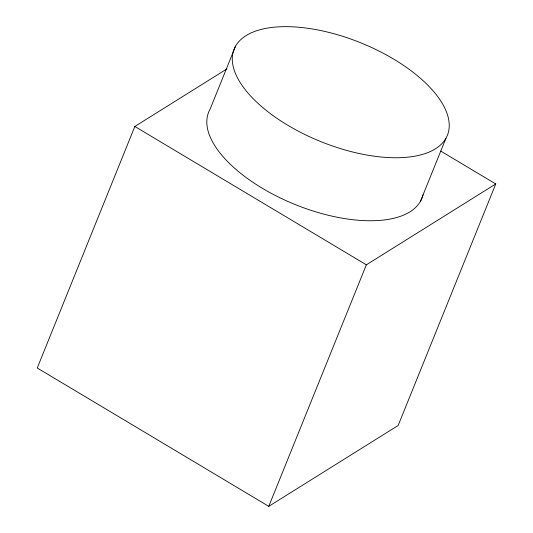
<?xml version="1.0" encoding="UTF-8"?>
<svg xmlns="http://www.w3.org/2000/svg" width="533" height="533" viewBox="0 0 533 533"><rect width="100%" height="100%" fill="white"/><g stroke="black" fill="none" stroke-linecap="round" stroke-linejoin="round"><path stroke-width="0.8" d="M226.965 68.89L134.836 126.468L37.25 368.003L268.765 506.35L398.164 425.474L495.75 183.945L440.731 151.066M235.579 46.098L210.122 109.105A115.008 53.287 22 0 0 295.608 204.725A115.008 53.287 22 0 0 423.035 194.831M268.765 506.35L366.351 264.821L495.75 183.945M420.464 201.307L445.921 138.3A115.008 53.287 22 0 0 311.212 28.789A115.008 53.287 22 0 0 265.114 109.505A115.008 53.287 22 0 0 445.921 138.3M134.836 126.468L366.351 264.821"/></g></svg>
